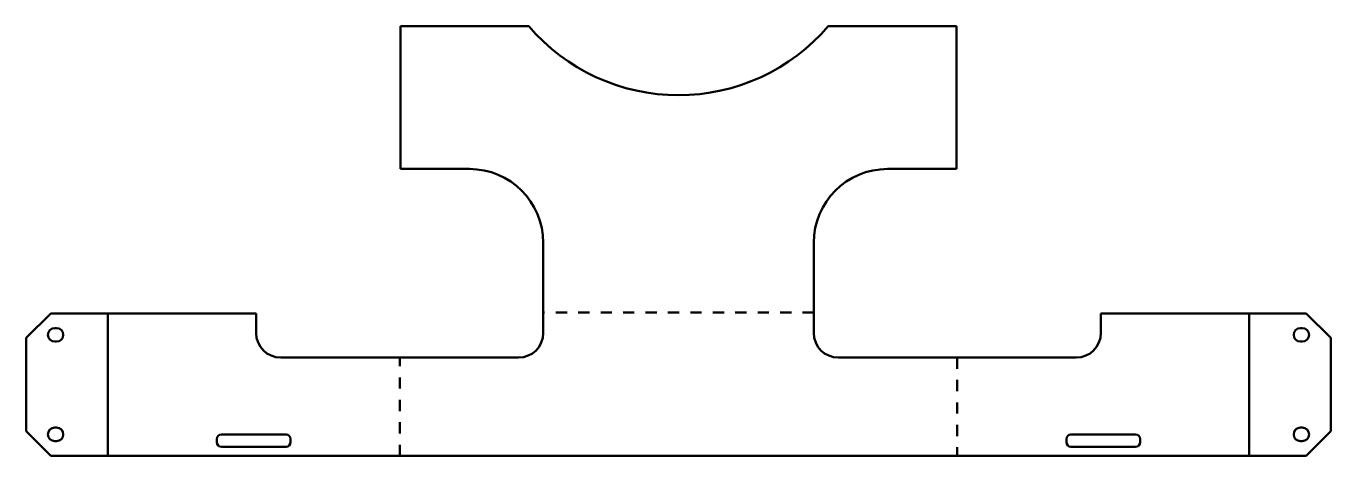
# Model space of a CAD drawing. Header units: inches. Extents: x -21 to 32, y -6.1 to 11.4.
import ezdxf

# ---------------------------------------------------------------- set-up
doc = ezdxf.new("R2010")
doc.units = ezdxf.units.IN
doc.header["$MEASUREMENT"] = 0
doc.linetypes.add('Dashed Space', pattern=[0.912, 0.456, -0.456])
for name, color, linetype, lineweight in [('IV_BEND', 3, 'Continuous', 50), ('IV_BEND_DOWN', 3, 'Dashed Space', 50), ('IV_EXTERIOR_PROFILES', 7, 'Continuous', 50), ('IV_INTERIOR_PROFILES', 7, 'Continuous', 50)]:
    doc.layers.add(name, color=color, linetype=linetype, lineweight=lineweight)

msp = doc.modelspace()

# ---------------------------------------------------------------- linework, layer by layer
at = {"layer": 'IV_BEND'}
for p, q in [((-17.695, -0.256), (-17.695, -6.054)), ((28.695, -6.054), (28.695, -0.256))]:
    msp.add_line(p, q, dxfattribs=at)
at = {"layer": 'IV_BEND_DOWN'}
for p, q in [((11, -0.219), (0, -0.219)), ((-5.835, -6.054), (-5.835, -2.054)), ((16.835, -2.054), (16.835, -6.054))]:
    msp.add_line(p, q, dxfattribs=at)
at = {"layer": 'IV_EXTERIOR_PROFILES'}
for p, q in [((-5.799, 11.428), (-0.59, 11.428)), ((-5.799, 5.616), (-5.799, 11.428)), ((11.59, 11.428), (16.799, 11.428)), ((16.799, 5.616), (16.799, 11.428)), ((-3, 5.616), (-5.799, 5.616)), ((14, 5.616), (16.799, 5.616)), ((0, 2.616), (0, -1.054)), ((11, 2.616), (11, -1.054)), ((-20.022, -0.256), (-21.022, -1.256)), ((-11.67, -0.256), (-20.022, -0.256)), ((-11.67, -1.054), (-11.67, -0.256)), ((22.67, -0.256), (31.022, -0.256)), ((22.67, -1.054), (22.67, -0.256)), ((32.022, -1.256), (31.022, -0.256)), ((-21.022, -5.054), (-21.022, -1.256)), ((32.022, -1.256), (32.022, -5.054)), ((-1, -2.054), (-10.67, -2.054)), ((12, -2.054), (21.67, -2.054)), ((-21.022, -5.054), (-20.022, -6.054)), ((31.022, -6.054), (32.022, -5.054)), ((31.022, -6.054), (-20.022, -6.054))]:
    msp.add_line(p, q, dxfattribs=at)
for centre, radius, start, end in [((5.5, 16.616), 8, 220.4239, 319.5761), ((-3, 2.616), 3, 0, 90), ((14, 2.616), 3, 90, 180), ((-10.67, -1.054), 1, 180, 270), ((-1, -1.054), 1, 270, 0), ((12, -1.054), 1, 180, 270), ((21.67, -1.054), 1, 270, 0)]:
    msp.add_arc(centre, radius, start, end, dxfattribs=at)
at = {"layer": 'IV_INTERIOR_PROFILES'}
for p, q in [((-19.785, -0.855), (-19.859, -0.855)), ((30.859, -0.855), (30.785, -0.855)), ((-19.859, -1.406), (-19.785, -1.406)), ((30.785, -1.406), (30.859, -1.406)), ((-19.785, -4.904), (-19.859, -4.904)), ((-10.456, -5.179), (-13.081, -5.179)), ((21.456, -5.179), (24.081, -5.179)), ((30.859, -4.904), (30.785, -4.904)), ((-19.859, -5.455), (-19.785, -5.455)), ((-13.269, -5.367), (-13.269, -5.492)), ((-13.081, -5.679), (-10.456, -5.679)), ((-10.269, -5.492), (-10.269, -5.367)), ((21.269, -5.492), (21.269, -5.367)), ((24.081, -5.679), (21.456, -5.679)), ((24.269, -5.367), (24.269, -5.492)), ((30.785, -5.455), (30.859, -5.455))]:
    msp.add_line(p, q, dxfattribs=at)
for centre, radius, start, end in [((-19.859, -1.131), 0.276, 90, 270), ((-19.785, -1.131), 0.276, 270, 90), ((30.785, -1.131), 0.276, 90, 270), ((30.859, -1.131), 0.276, 270, 90), ((-19.859, -5.179), 0.276, 90, 270), ((-19.785, -5.179), 0.276, 270, 90), ((-13.081, -5.367), 0.188, 90, 180), ((-10.456, -5.367), 0.188, 0, 90), ((21.456, -5.367), 0.188, 90, 180), ((24.081, -5.367), 0.188, 0, 90), ((30.785, -5.179), 0.276, 90, 270), ((30.859, -5.179), 0.276, 270, 90), ((-13.081, -5.492), 0.188, 180, 270), ((-10.456, -5.492), 0.188, 270, 0), ((21.456, -5.492), 0.188, 180, 270), ((24.081, -5.492), 0.188, 270, 0)]:
    msp.add_arc(centre, radius, start, end, dxfattribs=at)

doc.saveas('drawing.dxf')
